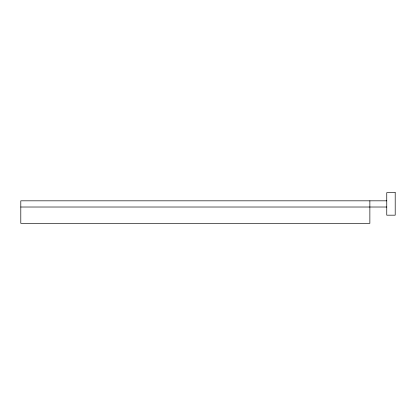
<?xml version="1.0" encoding="UTF-8"?>
<svg xmlns="http://www.w3.org/2000/svg" width="416" height="416" viewBox="0 0 416 416"><rect width="100%" height="100%" fill="white"/><g stroke="black" fill="none" stroke-linecap="round" stroke-linejoin="round"><path stroke-width="0.62" d="M386.755 200.824L20.8 200.824L20.8 223.34L369.866 223.34L369.866 200.824M20.8 207.017L386.755 207.017M395.2 192.66L386.755 192.66L386.755 215.176L395.2 215.176L395.2 192.66"/></g></svg>
